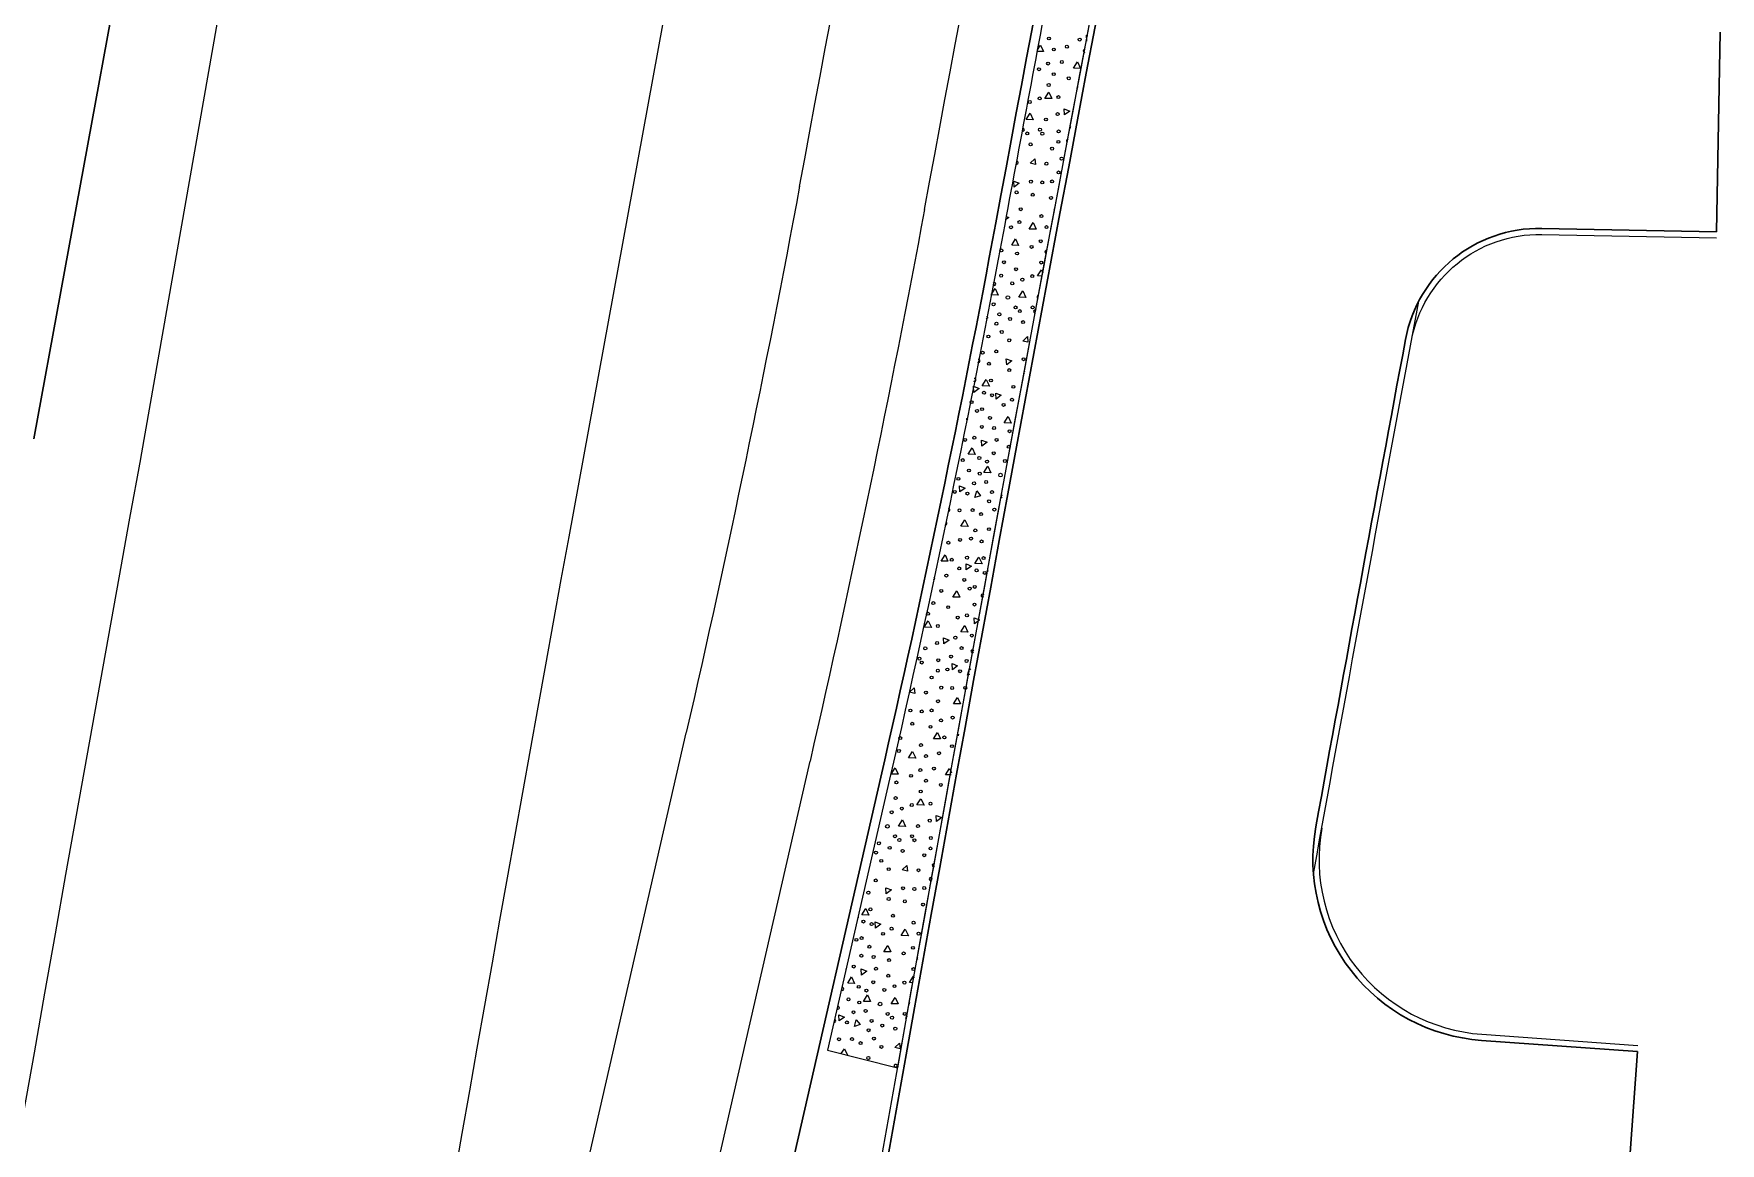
# Model space of a CAD drawing. Extents: x 2536801 to 2538856, y 7112140 to 7131569.
# Drawn here: x 2538430.5 to 2538616.4, y 7129716.5 to 7129838.8 of the extents above; entities that cross this region are included whole.
import ezdxf

# ---------------------------------------------------------------- set-up
doc = ezdxf.new("R2010")
doc.units = 0
doc.header["$LTSCALE"] = 100
doc.header["$MEASUREMENT"] = 0
for name, color, linetype, lineweight in [('D_BOC_FR', 3, 'Continuous', 13), ('D_CTB_1', 2, 'Continuous', 0), ('D_DRVWY_1', 6, 'Continuous', 30), ('D_EOS_ML', 7, 'Continuous', 30), ('D_EOS_RMP', 1, 'Continuous', 30), ('D_EOT_ML', 7, 'Continuous', 13), ('D_EOT_RMP', 1, 'Continuous', 13), ('D_FOC_FR', 3, 'Continuous', 30), ('D_RIPRAP_1', 7, 'Continuous', 0)]:
    doc.layers.add(name, color=color, linetype=linetype, lineweight=lineweight)

msp = doc.modelspace()

# ---------------------------------------------------------------- linework, layer by layer
at = {"layer": 'D_BOC_FR', "lineweight": 0, "extrusion": (0, 0, -1)}
for radius, start, end in [(11038.67, 8.04964, 11.530025), (10997.33, 10.2595, 10.593907)]:
    msp.add_arc((-2549393.07, 7127787.5), radius, start, end, dxfattribs=at)
at = {"layer": 'D_CTB_1', "linetype": 'Continuous', "lineweight": 0, "ltscale": 0.025, "extrusion": (0, 0, -1)}
msp.add_arc((-2549729.58, 7127736.07), 11516, 6.670132, 11.529987, dxfattribs=at)
at = {"layer": 'D_DRVWY_1'}
for p, q in [((2538616.42, 7129838.98), (2538616.01, 7129816.98)), ((2538596.74, 7129817.34), (2538616.01, 7129816.98)), ((2538590.08, 7129727.84), (2538607.29, 7129726.62)), ((2538607.29, 7129726.62), (2538604.87, 7129692.7))]:
    msp.add_line(p, q, dxfattribs=at)
at = {"layer": 'D_DRVWY_1', "lineweight": 0}
for p, q in [((2538596.73, 7129816.68), (2538616, 7129816.32)), ((2538590.13, 7129728.51), (2538607.33, 7129727.28))]:
    msp.add_line(p, q, dxfattribs=at)
at = {"layer": 'D_DRVWY_1', "extrusion": (0, 0, -1)}
msp.add_arc((-2538596.46, 7129802.35), 15, 10.5708, 91.0675, dxfattribs=at)
at = {"layer": 'D_DRVWY_1', "lineweight": 0, "extrusion": (0, 0, -1)}
msp.add_arc((-2538596.46, 7129802.35), 14.33, 10.5708, 91.0675, dxfattribs=at)
at = {"layer": 'D_DRVWY_1'}
msp.add_arc((2538591.51, 7129747.79), 20, 169.7138, 265.9231, dxfattribs=at)
at = {"layer": 'D_DRVWY_1', "lineweight": 0}
msp.add_arc((2538591.51, 7129747.79), 19.33, 169.7138, 265.9231, dxfattribs=at)
at = {"layer": 'D_EOS_ML'}
msp.add_line((2538430.49, 7129794.15), (2538480.86, 7130068.86), dxfattribs=at)
at = {"layer": 'D_EOS_ML', "extrusion": (0, 0, -1)}
msp.add_arc((-2549729.58, 7127736.07), 11515, 1.824925, 11.529987, dxfattribs=at)
at = {"layer": 'D_EOS_RMP'}
msp.add_line((2538473.68, 7129537.87), (2538523.87, 7129756.84), dxfattribs=at)
at = {"layer": 'D_EOS_RMP', "extrusion": (0, 0, -1)}
for centre, radius, start, end in [((-2549729.58, 7127736.07), 11385, 10.536521, 11.529987), ((-2537053.98, 7130093.72), 1508, 190.53652, 192.90842)]:
    msp.add_arc(centre, radius, start, end, dxfattribs=at)
at = {"layer": 'D_EOT_ML'}
for p, q in [((2538442.29, 7129791.99), (2538490.73, 7130067.22)), ((2538489.5, 7129783.33), (2538539.73, 7130057.22))]:
    msp.add_line(p, q, dxfattribs=at)
at = {"layer": 'D_EOT_ML', "extrusion": (0, 0, -1)}
for radius, start, end in [(11527, 1.824925, 11.529987), (11473, 1.824925, 10.322649), (11425, 8.791475, 10.322649)]:
    msp.add_arc((-2549729.58, 7127736.07), radius, start, end, dxfattribs=at)
at = {"layer": 'D_EOT_RMP'}
for p, q in [((2538446.5, 7129517.73), (2538502.42, 7129761.75)), ((2538460.14, 7129514.6), (2538516.07, 7129758.63))]:
    msp.add_line(p, q, dxfattribs=at)
at = {"layer": 'D_EOT_RMP', "extrusion": (0, 0, -1)}
for centre, radius, start, end in [((-2549729.58, 7127736.07), 11407, 10.536521, 11.529987), ((-2549729.58, 7127736.07), 11393, 10.536521, 11.529987), ((-2537053.98, 7130093.72), 1486, 190.53652, 192.90842), ((-2537053.98, 7130093.72), 1500, 190.53652, 192.90842)]:
    msp.add_arc(centre, radius, start, end, dxfattribs=at)
at = {"layer": 'D_FOC_FR', "extrusion": (0, 0, -1)}
for radius, start, end in [(11038, 8.04964, 11.530025), (10998, 10.286209, 10.570847)]:
    msp.add_arc((-2549393.07, 7127787.5), radius, start, end, dxfattribs=at)
at = {"layer": 'D_RIPRAP_1', "color": 7, "linetype": 'Continuous', "lineweight": 0}
for p, q in [((2538540.33, 7129824.52), (2538540.85, 7129825.01)), ((2538540.91, 7129824.38), (2538540.33, 7129824.52)), ((2538540.85, 7129825.01), (2538540.91, 7129824.38)), ((2538539.52, 7129804.93), (2538540.04, 7129805.43)), ((2538540.1, 7129804.8), (2538539.52, 7129804.93)), ((2538540.04, 7129805.43), (2538540.1, 7129804.8)), ((2538527.05, 7129766.21), (2538527.56, 7129766.71)), ((2538527.56, 7129766.71), (2538527.63, 7129766.08)), ((2538527.63, 7129766.08), (2538527.05, 7129766.21)), ((2538526.23, 7129746.63), (2538526.75, 7129747.12)), ((2538526.81, 7129746.49), (2538526.23, 7129746.63)), ((2538526.75, 7129747.12), (2538526.81, 7129746.49)), ((2538525.42, 7129727.04), (2538525.94, 7129727.54)), ((2538525.94, 7129727.54), (2538526, 7129726.91)), ((2538526, 7129726.91), (2538525.42, 7129727.04))]:
    msp.add_line(p, q, dxfattribs=at)
at = {"layer": 'D_RIPRAP_1', "color": 7, "linetype": 'Continuous', "lineweight": 0, "flags": 128}
for points in [[(2538541.14, 7129837.02), (2538541.48, 7129837.56), (2538541.82, 7129836.84), (2538541.11, 7129836.86)], [(2538546.59, 7129837.99), (2538546.55, 7129838.66), (2538546.71, 7129838.6)], [(2538537.7, 7129818.65), (2538537.97, 7129818.54), (2538537.63, 7129818.29)], [(2538543.03, 7129819.4), (2538542.98, 7129819.4), (2538543.05, 7129819.51)], [(2538541.67, 7129812.07), (2538541.15, 7129812.1), (2538541.59, 7129812.79), (2538541.74, 7129812.46)], [(2538535.53, 7129807.67), (2538535.69, 7129807.47), (2538535.48, 7129807.39)], [(2538533.32, 7129796.47), (2538533.42, 7129796.26), (2538533.27, 7129796.27)], [(2538535.73, 7129779.55), (2538535.73, 7129779.61), (2538535.74, 7129779.61)], [(2538534.75, 7129774.16), (2538534.21, 7129773.76), (2538534.17, 7129774.43), (2538534.75, 7129774.2)], [(2538533.65, 7129768.16), (2538533.43, 7129768.08), (2538533.64, 7129768.83), (2538533.75, 7129768.69)], [(2538531.63, 7129757.1), (2538531.01, 7129757.12), (2538531.45, 7129757.82), (2538531.67, 7129757.34)], [(2538521.36, 7129741.42), (2538521.41, 7129741.4), (2538521.34, 7129741.34)], [(2538527.44, 7129734.19), (2538527.05, 7129734.21), (2538527.49, 7129734.9), (2538527.55, 7129734.77)], [(2538519.52, 7129726.39), (2538519.86, 7129726.92), (2538520.19, 7129726.22)]]:
    msp.add_lwpolyline(points, dxfattribs=at)
for points in [[(2538545.89, 7129834.98), (2538545.11, 7129835.01), (2538545.55, 7129835.71)], [(2538542.74, 7129831.65), (2538541.96, 7129831.68), (2538542.4, 7129832.38)], [(2538540.68, 7129829.32), (2538539.91, 7129829.35), (2538540.35, 7129830.05)], [(2538544.12, 7129829.85), (2538544.08, 7129830.52), (2538544.7, 7129830.28)], [(2538538.56, 7129821.89), (2538538.52, 7129822.56), (2538539.14, 7129822.32)], [(2538541, 7129817.25), (2538540.23, 7129817.28), (2538540.67, 7129817.98)], [(2538539.07, 7129815.47), (2538538.3, 7129815.5), (2538538.73, 7129816.2)], [(2538536.82, 7129810), (2538536.05, 7129810.03), (2538536.49, 7129810.73)], [(2538539.87, 7129809.74), (2538539.09, 7129809.77), (2538539.53, 7129810.46)], [(2538537.75, 7129802.3), (2538537.71, 7129802.97), (2538538.33, 7129802.73)], [(2538535.84, 7129799.95), (2538535.06, 7129799.98), (2538535.5, 7129800.68)], [(2538534.12, 7129799.27), (2538534.08, 7129799.94), (2538534.7, 7129799.7)], [(2538536.58, 7129798.53), (2538536.54, 7129799.2), (2538537.16, 7129798.96)], [(2538538.26, 7129795.89), (2538537.48, 7129795.92), (2538537.92, 7129796.61)], [(2538534.28, 7129792.42), (2538533.5, 7129792.46), (2538533.94, 7129793.15)], [(2538535.02, 7129793.35), (2538534.99, 7129794.02), (2538535.6, 7129793.77)], [(2538536.01, 7129790.41), (2538535.23, 7129790.45), (2538535.67, 7129791.14)], [(2538532.58, 7129788.29), (2538532.54, 7129788.96), (2538533.16, 7129788.72)], [(2538534.88, 7129787.88), (2538534.25, 7129787.67), (2538534.45, 7129788.42)], [(2538533.49, 7129784.5), (2538532.71, 7129784.53), (2538533.15, 7129785.23)], [(2538531.28, 7129780.65), (2538530.51, 7129780.68), (2538530.95, 7129781.37)], [(2538533.3, 7129779.69), (2538533.27, 7129780.36), (2538533.88, 7129780.12)], [(2538535.03, 7129780.37), (2538534.25, 7129780.4), (2538534.69, 7129781.09)], [(2538532.6, 7129776.68), (2538531.82, 7129776.71), (2538532.26, 7129777.4)], [(2538529.45, 7129773.34), (2538528.67, 7129773.38), (2538529.11, 7129774.07)], [(2538530.83, 7129771.55), (2538530.8, 7129772.22), (2538531.41, 7129771.97)], [(2538533.47, 7129772.84), (2538532.69, 7129772.87), (2538533.13, 7129773.57)], [(2538531.76, 7129768.7), (2538531.73, 7129769.37), (2538532.34, 7129769.13)], [(2538532.67, 7129764.92), (2538531.9, 7129764.95), (2538532.34, 7129765.64)], [(2538530.47, 7129761.06), (2538529.69, 7129761.09), (2538530.13, 7129761.79)], [(2538527.72, 7129758.94), (2538526.94, 7129758.98), (2538527.38, 7129759.67)], [(2538525.79, 7129757.17), (2538525.01, 7129757.2), (2538525.45, 7129757.89)], [(2538528.64, 7129753.76), (2538527.86, 7129753.79), (2538528.3, 7129754.48)], [(2538526.59, 7129751.43), (2538525.81, 7129751.46), (2538526.25, 7129752.16)], [(2538530.02, 7129751.96), (2538529.98, 7129752.63), (2538530.6, 7129752.39)], [(2538524.46, 7129744), (2538524.43, 7129744.67), (2538525.04, 7129744.43)], [(2538522.55, 7129741.65), (2538521.78, 7129741.68), (2538522.21, 7129742.37)], [(2538523.29, 7129740.22), (2538523.25, 7129740.89), (2538523.87, 7129740.65)], [(2538526.91, 7129739.36), (2538526.13, 7129739.39), (2538526.57, 7129740.09)], [(2538524.97, 7129737.58), (2538524.2, 7129737.61), (2538524.64, 7129738.31)], [(2538521.74, 7129735.04), (2538521.7, 7129735.71), (2538522.32, 7129735.47)], [(2538520.99, 7129734.12), (2538520.22, 7129734.15), (2538520.66, 7129734.84)], [(2538522.73, 7129732.11), (2538521.95, 7129732.14), (2538522.39, 7129732.84)], [(2538525.77, 7129731.85), (2538525, 7129731.88), (2538525.44, 7129732.57)], [(2538519.29, 7129729.98), (2538519.25, 7129730.65), (2538519.87, 7129730.41)], [(2538521.6, 7129729.58), (2538520.96, 7129729.36), (2538521.17, 7129730.11)]]:
    msp.add_lwpolyline(points, close=True, dxfattribs=at)
at = {"layer": 'D_RIPRAP_1', "color": 7, "lineweight": 0, "flags": 128}
msp.add_lwpolyline([(2538524.84, 7129756.62), (2538518, 7129726.77), (2538525.73, 7129724.82)], dxfattribs=at)
at = {"layer": 'D_RIPRAP_1', "color": 7, "linetype": 'Continuous', "lineweight": 0}
for centre, radius in [((2538542.4, 7129838.28), 0.163), ((2538542.95, 7129837.07), 0.163), ((2538544.39, 7129837.38), 0.163), ((2538545.8, 7129838.16), 0.163), ((2538542.32, 7129835.52), 0.163), ((2538543.83, 7129835.69), 0.163), ((2538541.31, 7129834.89), 0.163), ((2538542.94, 7129834.35), 0.163), ((2538544.59, 7129833.89), 0.163), ((2538541.39, 7129831.67), 0.163), ((2538542.38, 7129833.16), 0.163), ((2538543.45, 7129831.82), 0.163), ((2538540.29, 7129831.28), 0.163), ((2538543.37, 7129829.95), 0.163), ((2538540.02, 7129827.82), 0.163), ((2538541.42, 7129828.23), 0.163), ((2538541.68, 7129827.79), 0.163), ((2538542.07, 7129829.35), 0.163), ((2538543.48, 7129828.04), 0.163), ((2538540.38, 7129826.61), 0.163), ((2538542.76, 7129826.14), 0.163), ((2538543.45, 7129826.89), 0.163), ((2538542.13, 7129824.48), 0.163), ((2538543.81, 7129825.03), 0.163), ((2538540.42, 7129822.5), 0.163), ((2538541.67, 7129822.41), 0.163), ((2538542.76, 7129822.52), 0.163), ((2538543.47, 7129823.52), 0.163), ((2538538.84, 7129821.32), 0.163), ((2538540.62, 7129821.05), 0.163), ((2538542.64, 7129820.71), 0.163), ((2538539.3, 7129819.46), 0.163), ((2538541.58, 7129818.7), 0.163), ((2538538.23, 7129817.48), 0.163), ((2538539.16, 7129818.04), 0.163), ((2538542.14, 7129817.49), 0.163), ((2538537.17, 7129814.92), 0.163), ((2538540.49, 7129815.31), 0.163), ((2538541.51, 7129815.93), 0.163), ((2538537.44, 7129813.62), 0.163), ((2538538.89, 7129814.58), 0.163), ((2538541.56, 7129813.58), 0.163), ((2538537.14, 7129812.14), 0.163), ((2538538.36, 7129811.29), 0.163), ((2538538.79, 7129812.85), 0.163), ((2538539.48, 7129811.7), 0.163), ((2538540.57, 7129812.09), 0.163), ((2538537.88, 7129809.73), 0.199), ((2538536.3, 7129808.98), 0.163), ((2538536.94, 7129807.87), 0.163), ((2538538.13, 7129807.36), 0.163), ((2538538.73, 7129808.64), 0.163), ((2538539.2, 7129808.23), 0.163), ((2538540.61, 7129808.64), 0.163), ((2538536.62, 7129806.84), 0.163), ((2538537.21, 7129805.93), 0.163), ((2538539.56, 7129807.02), 0.163), ((2538535.1, 7129803.64), 0.163), ((2538535.74, 7129805.43), 0.163), ((2538536.6, 7129803.78), 0.163), ((2538538.03, 7129805.01), 0.163), ((2538535.79, 7129802.43), 0.163), ((2538539.61, 7129802.92), 0.163), ((2538536.01, 7129800.58), 0.163), ((2538538.03, 7129801.73), 0.163), ((2538533.88, 7129798.19), 0.163), ((2538535.25, 7129799.23), 0.163), ((2538536.14, 7129798.96), 0.163), ((2538538.34, 7129798.46), 0.163), ((2538538.49, 7129799.88), 0.163), ((2538534.48, 7129797.23), 0.163), ((2538535.04, 7129797.42), 0.163), ((2538535.91, 7129796.46), 0.163), ((2538537.41, 7129797.89), 0.163), ((2538535.01, 7129795.46), 0.163), ((2538536.36, 7129795.34), 0.163), ((2538538.07, 7129794.99), 0.163), ((2538533.17, 7129794.03), 0.163), ((2538534.18, 7129794.27), 0.163), ((2538536.33, 7129792.56), 0.163), ((2538536.63, 7129794.03), 0.163), ((2538537.98, 7129793.27), 0.163), ((2538532.91, 7129791.81), 0.163), ((2538533.59, 7129790.66), 0.163), ((2538534.73, 7129792.04), 0.163), ((2538535.58, 7129791.64), 0.163), ((2538537.55, 7129791.71), 0.163), ((2538532.43, 7129789.74), 0.163), ((2538534.15, 7129789.24), 0.163), ((2538534.78, 7129790.31), 0.163), ((2538535.49, 7129789.39), 0.163), ((2538537.07, 7129790.15), 0.199), ((2538532.03, 7129788.3), 0.163), ((2538533.42, 7129788.11), 0.163), ((2538535.81, 7129787.26), 0.163), ((2538536.13, 7129788.28), 0.163), ((2538532.55, 7129786.27), 0.163), ((2538533.99, 7129786.29), 0.163), ((2538534.93, 7129785.85), 0.163), ((2538536.39, 7129786.35), 0.163), ((2538533.82, 7129783.15), 0.163), ((2538534.29, 7129784.05), 0.163), ((2538535.79, 7129784.19), 0.163), ((2538531.32, 7129782.69), 0.163), ((2538532.61, 7129783.01), 0.163), ((2538534.98, 7129782.84), 0.163), ((2538531.7, 7129780.82), 0.163), ((2538532.52, 7129779.86), 0.163), ((2538533.38, 7129781.05), 0.163), ((2538534.43, 7129779.65), 0.163), ((2538535.2, 7129781), 0.163), ((2538531.1, 7129779.07), 0.163), ((2538533.07, 7129778.6), 0.163), ((2538533.67, 7129777.64), 0.163), ((2538534.23, 7129777.83), 0.163), ((2538535.33, 7129779.37), 0.163), ((2538529.66, 7129776.04), 0.163), ((2538530.54, 7129777.38), 0.163), ((2538534.2, 7129775.88), 0.163), ((2538529.09, 7129774.86), 0.163), ((2538531.3, 7129775.59), 0.163), ((2538532.36, 7129774.44), 0.163), ((2538533.36, 7129774.69), 0.163), ((2538530.16, 7129773.52), 0.163), ((2538532.09, 7129772.23), 0.163), ((2538533.91, 7129772.46), 0.163), ((2538528.78, 7129771.05), 0.163), ((2538530.08, 7129771.64), 0.163), ((2538531.62, 7129770.15), 0.163), ((2538532.78, 7129771.08), 0.163), ((2538528.14, 7129769.92), 0.163), ((2538528.39, 7129769.48), 0.163), ((2538530.16, 7129768.59), 0.163), ((2538530.2, 7129769.74), 0.163), ((2538531.21, 7129768.72), 0.163), ((2538532.61, 7129768.53), 0.163), ((2538533.33, 7129769.66), 0.163), ((2538529.47, 7129767.84), 0.163), ((2538530.53, 7129766.72), 0.163), ((2538531.74, 7129766.68), 0.163), ((2538533.18, 7129766.7), 0.163), ((2538528.84, 7129766.18), 0.163), ((2538530.18, 7129765.22), 0.163), ((2538527.14, 7129764.2), 0.163), ((2538527.34, 7129762.74), 0.163), ((2538528.39, 7129764.1), 0.163), ((2538529.47, 7129764.21), 0.163), ((2538530.51, 7129763.11), 0.163), ((2538531.79, 7129763.42), 0.163), ((2538526.02, 7129761.16), 0.163), ((2538529.35, 7129762.4), 0.163), ((2538530.88, 7129761.23), 0.163), ((2538525.87, 7129759.74), 0.163), ((2538528.3, 7129760.39), 0.163), ((2538528.85, 7129759.18), 0.163), ((2538530.29, 7129759.49), 0.163), ((2538531.71, 7129760.27), 0.163), ((2538528.23, 7129757.63), 0.163), ((2538529.73, 7129757.8), 0.163), ((2538525.6, 7129756.27), 0.163), ((2538527.21, 7129757), 0.163), ((2538528.28, 7129755.27), 0.163), ((2538528.85, 7129756.46), 0.163), ((2538530.49, 7129756), 0.163), ((2538525.51, 7129754.55), 0.163), ((2538526.19, 7129753.39), 0.163), ((2538527.29, 7129753.78), 0.163), ((2538529.35, 7129753.93), 0.163), ((2538525.07, 7129752.99), 0.163), ((2538529.27, 7129752.06), 0.163), ((2538524.6, 7129751.43), 0.199), ((2538525.44, 7129750.34), 0.163), ((2538525.92, 7129749.93), 0.163), ((2538527.32, 7129750.34), 0.163), ((2538527.58, 7129749.9), 0.163), ((2538527.97, 7129751.46), 0.163), ((2538529.39, 7129750.15), 0.163), ((2538523.34, 7129748.54), 0.163), ((2538523.66, 7129749.56), 0.163), ((2538524.85, 7129749.06), 0.163), ((2538526.28, 7129748.72), 0.163), ((2538528.66, 7129748.25), 0.163), ((2538529.35, 7129749), 0.163), ((2538523.92, 7129747.63), 0.163), ((2538524.75, 7129746.71), 0.163), ((2538528.03, 7129746.59), 0.163), ((2538522.5, 7129744.12), 0.163), ((2538523.32, 7129745.47), 0.163), ((2538526.33, 7129744.61), 0.163), ((2538527.57, 7129744.52), 0.163), ((2538528.66, 7129744.63), 0.163), ((2538522.73, 7129742.28), 0.163), ((2538524.74, 7129743.42), 0.163), ((2538526.52, 7129743.16), 0.163), ((2538528.54, 7129742.81), 0.163), ((2538521.96, 7129740.93), 0.163), ((2538522.86, 7129740.65), 0.163), ((2538525.21, 7129741.57), 0.163), ((2538527.48, 7129740.81), 0.163), ((2538521.19, 7129738.92), 0.163), ((2538521.75, 7129739.11), 0.163), ((2538524.13, 7129739.58), 0.163), ((2538525.06, 7129740.15), 0.163), ((2538528.04, 7129739.6), 0.163), ((2538521.73, 7129737.16), 0.163), ((2538522.62, 7129738.16), 0.163), ((2538523.07, 7129737.03), 0.163), ((2538524.79, 7129736.69), 0.163), ((2538526.39, 7129737.42), 0.163), ((2538527.41, 7129738.04), 0.163), ((2538520.89, 7129735.97), 0.163), ((2538523.34, 7129735.73), 0.163), ((2538524.69, 7129734.96), 0.163), ((2538527.47, 7129735.69), 0.163), ((2538521.44, 7129733.74), 0.163), ((2538522.29, 7129733.33), 0.163), ((2538523.04, 7129734.25), 0.163), ((2538524.26, 7129733.4), 0.163), ((2538525.38, 7129733.81), 0.163), ((2538526.48, 7129734.2), 0.163), ((2538520.31, 7129732.36), 0.163), ((2538521.49, 7129732.01), 0.163), ((2538522.2, 7129731.09), 0.163), ((2538523.79, 7129731.84), 0.199), ((2538520.14, 7129729.81), 0.163), ((2538520.86, 7129730.94), 0.163), ((2538522.85, 7129729.98), 0.163), ((2538524.03, 7129729.47), 0.163), ((2538524.63, 7129730.75), 0.163), ((2538525.11, 7129730.34), 0.163), ((2538526.51, 7129730.75), 0.163), ((2538519.26, 7129727.96), 0.163), ((2538520.7, 7129727.98), 0.163), ((2538521.64, 7129727.54), 0.163), ((2538522.52, 7129728.95), 0.163), ((2538523.11, 7129728.04), 0.163), ((2538525.47, 7129729.13), 0.163), ((2538522.5, 7129725.89), 0.163), ((2538523.94, 7129727.12), 0.163)]:
    msp.add_circle(centre, radius, dxfattribs=at)
at = {"layer": 'D_RIPRAP_1', "color": 7, "lineweight": 0, "extrusion": (0, 0, -1)}
for centre, radius, start, end in [((-2549393.07, 7127787.5), 11038.67, 10.107905, 11.530025), ((-2537053.98, 7130093.72), 1509, 190.53652, 192.90842)]:
    msp.add_arc(centre, radius, start, end, dxfattribs=at)
at = {"layer": 'D_RIPRAP_1', "color": 7, "lineweight": 0}
msp.add_arc((2549729.58, 7127736.07), 11384, 169.313548, 169.463479, dxfattribs=at)
at = {"layer": 'D_RIPRAP_1', "color": 7, "linetype": 'Continuous', "lineweight": 0}
for centre, start, end in [((2538546.36, 7129836.91), 70.5367, 267.7842), ((2538545.64, 7129832.75), 100.5389, 237.782), ((2538539.54, 7129828.23), 242.5169, 96.2601), ((2538544.9, 7129828.46), 137.4536, 200.8673), ((2538544.5, 7129827.02), 82.7454, 255.5755), ((2538538.85, 7129824.6), 246.5425, 92.2346), ((2538542.13, 7129814.77), 68.8389, 270.4575), ((2538536.39, 7129811.22), 187.5492, 150.0585), ((2538541.26, 7129809.77), 81.668, 257.6284), ((2538540.87, 7129808.2), 43.6271, 295.6694), ((2538534.64, 7129802.73), 229.22, 108.3877), ((2538534.19, 7129800.64), 239.8975, 97.7102), ((2538539.81, 7129801.46), 107.4212, 231.8753), ((2538537.32, 7129787.78), 110.4917, 228.8047), ((2538531.34, 7129786.31), 245.8542, 91.7536), ((2538531, 7129784.8), 261.9929, 75.6149), ((2538529.66, 7129778.77), 271.4294, 63.8064), ((2538535.09, 7129776.88), 16.8465, 322.4499), ((2538533.97, 7129770.73), 12.681, 326.6154), ((2538532.57, 7129761.47), 137.4269, 201.8695), ((2538529.71, 7129747.14), 44.6173, 294.6791), ((2538529.37, 7129745.63), 356.2623, 343.0342), ((2538528.03, 7129736.87), 116.0966, 223.1998), ((2538519.89, 7129735.72), 339.1137, 355.0695), ((2538519.62, 7129733.51), 230.135, 104.0482), ((2538519.15, 7129731.43), 229.7755, 104.4077), ((2538527.16, 7129731.88), 134.4223, 204.8742), ((2538518.74, 7129730), 257.0694, 77.1137), ((2538526.77, 7129730.31), 90.8086, 248.4879), ((2538525.51, 7129725.03), 277.774, 233.8296)]:
    msp.add_arc(centre, 0.163, start, end, dxfattribs=at)

doc.saveas('drawing.dxf')
